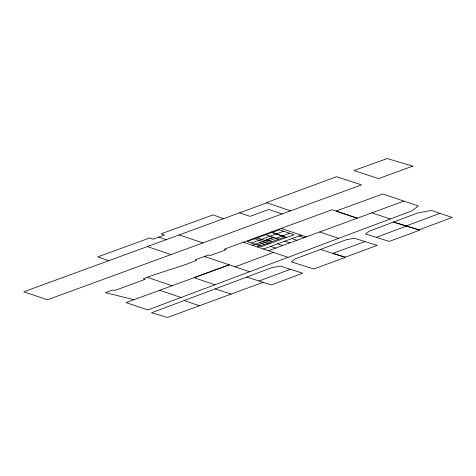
<?xml version="1.0" encoding="UTF-8"?>
<svg xmlns="http://www.w3.org/2000/svg" width="476" height="476" viewBox="0 0 476 476"><rect width="100%" height="100%" fill="white"/><g stroke="black" fill="none" stroke-linecap="round" stroke-linejoin="round"><path stroke-width="0.71" d="M235.114 266.834L273.539 252.423M406.183 225.957L439.955 213.325L452.2 217.467L418.88 229.854L393.479 222.066L419.82 230.14L389.255 241.415L365.568 234.013L369.245 231.146L417.684 212.986L431.393 210.422L439.955 213.325M376.266 237.363L406.486 226.064M258.986 281.007L290.348 269.309M108.683 260.717L97.806 256.891L149.684 237.97L153.105 239.19L164.506 235.019L161.09 233.799L213.105 214.902L223.476 218.704M229.212 264.84L126.051 302.587L147.822 309.953L412.037 210.82L418.297 205.989L382.775 193.958L336.062 211.052L357.196 218.228L332.165 209.72L224.386 249.162L226.1 249.739L210.13 255.582L208.417 255.005L195.166 259.854L196.576 260.33C179.113 267.566 160.846 271.861 143.312 278.829L145.025 279.406L114.674 290.503L112.967 289.932L105.517 292.663L133.964 299.696M229.176 264.829L194.077 277.698L214.95 284.773M365.038 241.588L332.855 253.381L345.148 257.224L377.194 245.384L354.4 238.262L346.07 239.833L295.025 258.974L291.318 261.854L313.833 268.97L345.558 257.355L320.378 249.466M263.115 282.333L167.617 317.45L151.493 312.791L271.855 267.661L280.185 266.09L302.653 273.2L271.35 284.963L246.729 277.08M266.965 202.794L23.8 291.782L47.475 299.785L361.498 184.878L336.544 176.721L266.411 202.609L290.556 210.838M251.566 242.974L283.666 231.229M252.423 245.271L273.789 237.453L278.793 239.154M257.575 245.009L289.676 233.264M257.427 246.967L285.255 236.786L271.207 232.026M263.436 249.007L301.231 235.174M268.44 250.703L403.916 201.128M215.188 288.914L231.199 294.067M205.846 256.939L204.436 256.463L249.644 271.754M371.923 212.837L390.225 219.008M319.693 231.949L338.632 238.363M281.179 228.379L306.235 236.875M299.047 235.977L304.051 237.673M291.925 238.583L296.929 240.279M271.832 232.508L286.504 237.482M265.751 234.727L273.26 237.274L264.71 240.404L257.207 237.857M284.803 241.189L289.807 242.885M266.667 240.059L271.671 241.76M277.681 243.795L282.685 245.491M254.737 238.762L269.41 243.736M259.545 242.665L264.549 244.366M270.558 246.401L275.562 248.097M243.385 242.207L288.063 257.343M179.19 234.918L202.871 242.927M147.316 246.58L170.991 254.589M147.292 277.371L172.074 285.749M159.716 290.271L181.059 297.488M282.006 213.968L268.791 209.458L250.025 216.366L239.589 212.808M184.218 300.523L199.361 305.77M158.794 237.113L166.082 239.714M412.716 166.136L378.587 178.625L353.912 170.539L387.285 158.55L412.716 166.136M279.335 229.759L247.234 241.505L261.907 246.479L294.007 234.733L279.335 229.759"/></g></svg>
